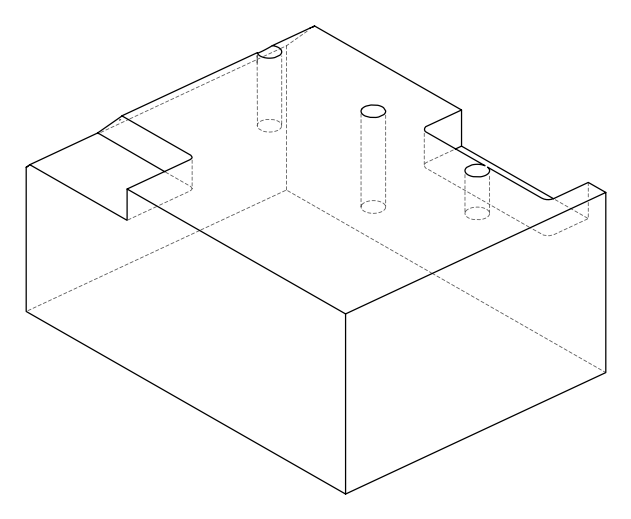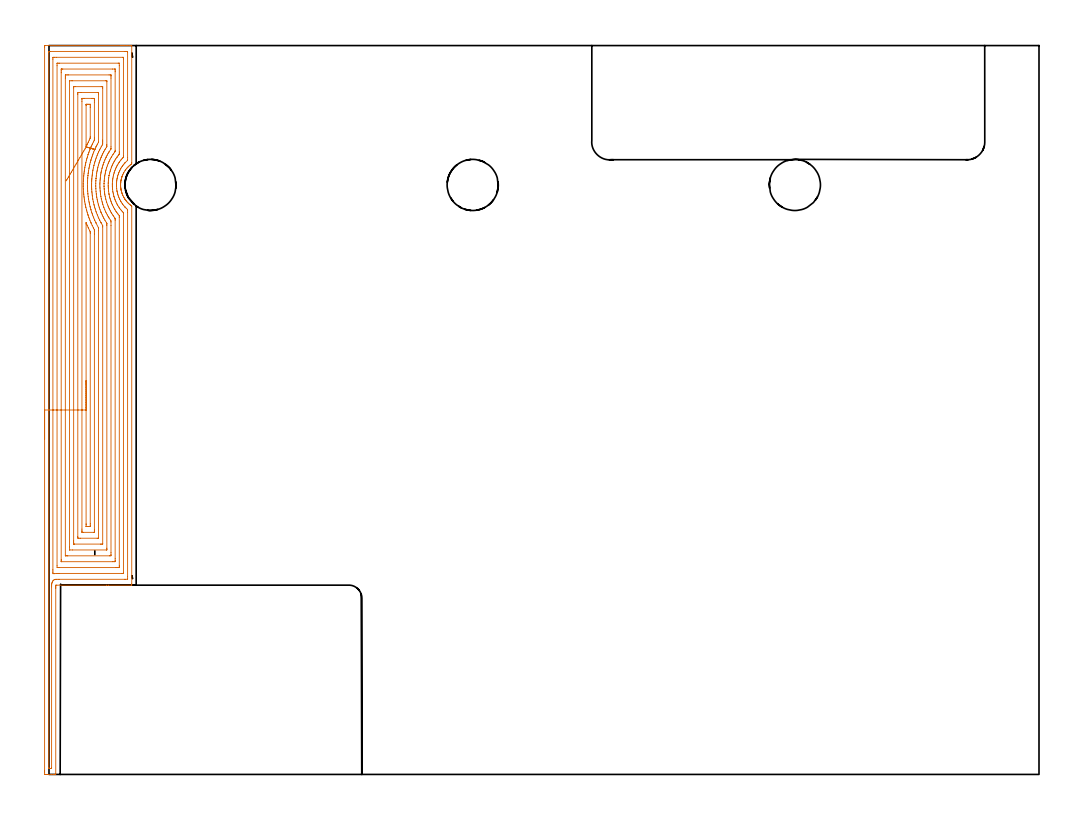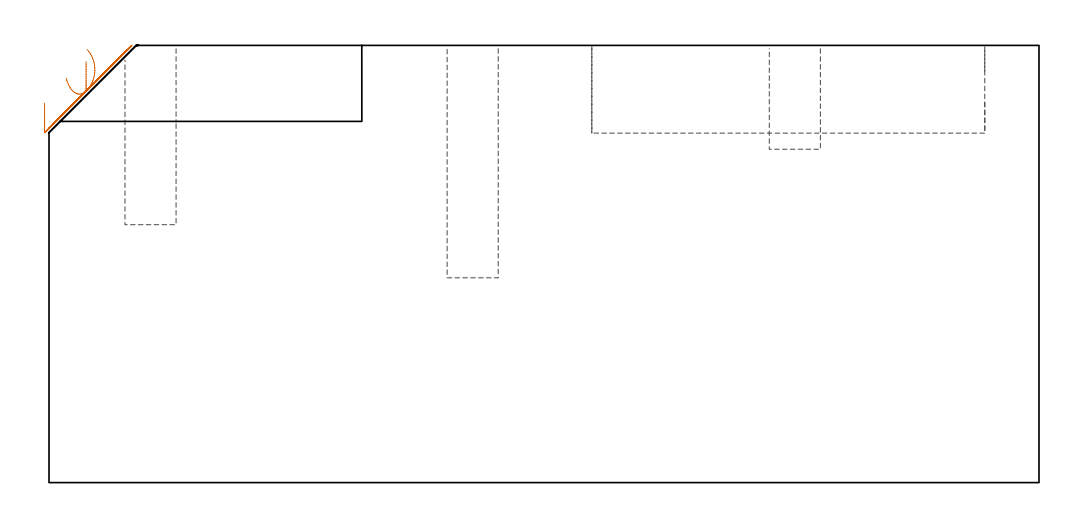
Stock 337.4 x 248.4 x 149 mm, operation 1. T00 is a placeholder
(PLAN: 6 operations, 3 tool changes, 94.3 min)
(1 AREA_MILL | FG_CHAMFER_SURFACE | UGT0205_001 | 17.66 min | 100979 mm3)
(2 MILL_CORNER_NOTCH_RECTANGULAR | CORNER_NOTCH_RECTANGULAR | NXT0201_009 | Follow Part, ap 2, ae 75% | 33.83 min | 158572 mm3)
(3 MILL_OPEN_POCKET | POCKET_OPEN | NXT0201_010 | Follow Part, ap 2.5, ae 75% | 40.79 min | 155314 mm3)
(4 MILL_BLIND_HOLE_FROM_SOLID_MATERIAL | STEP1POCKET | UGT0201_133 | Spiral | 0.69 min | 14481 mm3)
(5 MILL_BLIND_HOLE_FROM_SOLID_MATERIAL_1 | STEP1POCKET_1 | UGT0201_133 | Spiral | 0.88 min | 18817 mm3)
(6 MILL_BLIND_HOLE_FROM_SOLID_MATERIAL_2 | STEP1POCKET_2 | UGT0201_133 | Spiral | 0.42 min | 8408 mm3)
(TOOL UGT0205_001 | Chamfer Mill 20 x 3 x 45 deg. | D20 FL50 Z2)
(TOOL NXT0201_009 | ENDMILL 8mm [2P460-0800-NA 1630] | D8 FL26 Z6)
(TOOL NXT0201_010 | ENDMILL 10mm [2P460-1000-NA 1630] | D10 FL30 Z6)
(TOOL UGT0201_133 | Carbide End Mill 15.0 | D15 FL30 Z4)
(OP 1 AREA_MILL)
G17 G21 G94 G90
T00 M6
G54
G17 G0 G90 X-1.5 Y114.2 S1061 M3
G43 Z159. H0
Z129.3
G94 G1 Y114.238 Z128.428 F250.
Y114.352 Z127.564
Y114.541 Z126.712
Y114.803 Z125.88
Y115.137 Z125.074
Y115.54 Z124.3
Y116.009 Z123.564
Y116.54 Z122.872
Y117.129 Z122.229
Y117.772 Z121.64
Y118.464 Z121.108
Y119.2 Z120.64
Y119.974 Z120.237
Y120.78 Z119.903
Y121.612 Z119.641
Y122.464 Z119.452
Y123.328 Z119.338
Y124.2 Z119.3
Y247.796
X-1.497 Y248.101 Z119.302
X-1.492 Y248.39 Z119.306
X-1.198 Y248.4 Z119.599
X24.333 Z145.128
X24.937 Z145.731
X25.512 Z146.309
X25.828 Z146.624
X26.403 Z147.199
X26.719 Z147.515
X27.352 Z148.151
X27.782 Z148.581
X28.151 Y248.393 Z148.943
X28.205 Y248.39 Z148.995
X28.2 Y248.246 Z149.
Y208.531
X28.193 Y208.087 Z148.992
X28.126 Y208.035 Z148.926
X28.056 Y207.983 Z148.855
X27.845 Y207.826 Z148.644
X27.648 Y207.672 Z148.448
X27.527 Y207.577 Z148.327
X27.282 Y207.361 Z148.081
X27.017 Y207.105 Z147.815
X26.939 Y207.03 Z147.737
X26.719 Y206.802 Z147.518
X26.608 Y206.685 Z147.407
X26.393 Y206.435 Z147.193
X26.149 Y206.119 Z146.946
X25.915 Y205.793 Z146.715
X25.506 Y205.136 Z146.305
X25.412 Y204.961 Z146.209
X25.38 Y204.902 Z146.178
X25.17 Y204.458 Z145.968
X25.126 Y204.353 Z145.925
X25.01 Y204.069 Z145.804
X24.984 Y204.01 Z145.78
X24.937 Y203.878 Z145.736
X24.898 Y203.768 Z145.698
X24.849 Y203.622 Z145.645
X24.829 Y203.566 Z145.626
X24.729 Y203.237 Z145.529
X24.694 Y203.118 Z145.493
X24.618 Y202.822 Z145.417
X24.615 Y202.804 Z145.414
X24.603 Y202.73 Z145.399
X24.559 Y202.488 Z145.356
X24.524 Y202.284 Z145.317
X24.513 Y202.226 Z145.307
X24.463 Y201.851 Z145.258
X24.454 Y201.781 Z145.248
X24.446 Y201.659 Z145.236
X24.418 Y201.335 Z145.215
X24.402 Y200.889 Z145.199
X24.419 Y200.443 Z145.217
X24.454 Y199.997 Z145.254
X24.459 Y199.959 Z145.258
X24.505 Y199.607 Z145.301
X24.511 Y199.551 Z145.309
X24.512 Y199.543 Z145.31
X24.56 Y199.263 Z145.358
X24.581 Y199.16 Z145.378
X24.604 Y199.046 Z145.403
X24.618 Y198.977 Z145.417
X24.701 Y198.659 Z145.499
X24.788 Y198.367 Z145.587
X24.837 Y198.212 Z145.632
X24.87 Y198.119 Z145.663
X24.911 Y197.997 Z145.709
X24.992 Y197.768 Z145.789
X25.134 Y197.427 Z145.934
X25.179 Y197.319 Z145.979
X25.391 Y196.876 Z146.19
X25.506 Y196.662 Z146.305
X25.569 Y196.556 Z146.369
X25.712 Y196.32 Z146.51
X25.828 Y196.141 Z146.624
X25.894 Y196.037 Z146.692
X25.928 Y195.984 Z146.726
X26.156 Y195.67 Z146.954
X26.348 Y195.424 Z147.148
X26.394 Y195.365 Z147.193
X26.629 Y195.093 Z147.426
X26.95 Y194.759 Z147.746
X27.283 Y194.44 Z148.08
X27.556 Y194.201 Z148.354
X27.611 Y194.158 Z148.408
X27.859 Y193.963 Z148.658
X28.2 Y193.71 Z149.
Y64.856
X28.194 Y64.51 Z148.992
X28.085 Y64.5 Z148.883
X20.301 Z141.101
X19.589 Z140.383
X2.654 Z123.449
X2.477 Z123.277
X2.3 Z123.1
Y64.147
X2.301 Y63.964 Z123.098
X2.31 Y63.761 Z123.088
Y63.518
X2.3 Y63.503 Z123.1
Y0.158
X2.297 Y0.01 Z123.088
X2.269 Y0.007 Z123.06
X1.919 Y0. Z122.718
X1.504 Z122.304
X0.872 Z121.667
X-0.336 Z120.461
X-0.911 Y0.001 Z119.883
X-1.13 Y0.002 Z119.665
X-1.49 Y0.007 Z119.305
X-1.492 Y0.022 Z119.303
X-1.499 Y0.605 Z119.301
X-1.5 Y1.195 Z119.3
Y124.2
X-0.086 Z120.714
X-0.085 Y246.144 Z120.715
X-0.082 Y246.276 Z120.718
X-0.079 Y246.363 Z120.721
X-0.074 Y246.392 Z120.726
X-0.067 Y246.393 Z120.733
X-0.019 Y246.396 Z120.781
X0.483 Y246.4 Z121.283
X25.828 Z146.628
X26.332 Y246.399 Z147.132
X26.719 Y246.392 Z147.519
X26.768 Y246.39 Z147.568
X26.779 Y246.209 Z147.579
X26.784 Y246.077 Z147.584
X26.785 Y246.011 Z147.585
X26.786 Y210.249 Z147.586
X26.784 Y209.423 Z147.584
X26.783 Y209.36 Z147.583
X26.779 Y209.296 Z147.579
X26.719 Y209.233 Z147.519
X25.997 Y208.531 Z146.797
X25.914 Y208.444 Z146.714
X25.828 Y208.35 Z146.628
X25.497 Y207.969 Z146.297
X25.234 Y207.638 Z146.034
X25.108 Y207.467 Z145.908
X24.937 Y207.225 Z145.737
X24.748 Y206.935 Z145.548
X24.628 Y206.746 Z145.428
X24.408 Y206.382 Z145.208
X24.129 Y205.853 Z144.929
X24.113 Y205.82 Z144.913
X24.046 Y205.673 Z144.846
X23.834 Y205.173 Z144.634
X23.746 Y204.961 Z144.546
X23.592 Y204.523 Z144.392
X23.446 Y204.069 Z144.246
X23.408 Y203.942 Z144.208
X23.38 Y203.842 Z144.18
X23.306 Y203.546 Z144.106
X23.224 Y203.176 Z144.024
X23.217 Y203.145 Z144.017
X23.154 Y202.796 Z143.954
X23.09 Y202.348 Z143.89
X23.083 Y202.284 Z143.883
X23.016 Y201.53 Z143.816
X23.009 Y201.391 Z143.809
X22.997 Y201.028 Z143.797
X23. Y200.654 Z143.8
X23.006 Y200.499 Z143.806
X23.06 Y199.701 Z143.86
X23.071 Y199.607 Z143.871
X23.154 Y198.974 Z143.954
X23.202 Y198.698 Z144.002
X23.206 Y198.68 Z144.006
X23.308 Y198.247 Z144.108
X23.395 Y197.902 Z144.195
X23.418 Y197.822 Z144.218
X23.536 Y197.44 Z144.336
X23.714 Y196.93 Z144.514
X23.807 Y196.69 Z144.607
X24.046 Y196.124 Z144.846
X24.08 Y196.048 Z144.88
X24.085 Y196.037 Z144.885
X24.122 Y195.961 Z144.922
X24.406 Y195.419 Z145.206
X24.57 Y195.145 Z145.37
X24.937 Y194.571 Z145.737
X25.066 Y194.382 Z145.866
X25.1 Y194.334 Z145.9
X25.161 Y194.252 Z145.961
X25.455 Y193.882 Z146.255
X25.828 Y193.445 Z146.628
X25.856 Y193.415 Z146.656
X25.908 Y193.36 Z146.708
X26.316 Y192.961 Z147.116
X26.719 Y192.574 Z147.519
X26.773 Y192.522 Z147.573
X26.779 Y192.468 Z147.579
X26.782 Y192.405 Z147.582
X26.786 Y191.575 Z147.586
Y191.509
Y67.467
X26.784 Y66.641 Z147.584
X26.783 Y66.578 Z147.583
X26.779 Y66.518 Z147.579
X26.719 Y66.51 Z147.519
X25.968 Y66.501 Z146.768
X25.828 Y66.5 Z146.628
X3.405 Z124.205
X2.654 Y66.494 Z123.454
X2.28 Y66.49 Z123.08
X2.107 Y66.471 Z122.907
X1.969 Y66.435 Z122.769
X1.763 Y66.34 Z122.563
X1.547 Y66.181 Z122.347
X1.439 Y66.074 Z122.239
X1.34 Y65.956 Z122.14
X1.204 Y65.749 Z122.004
X1.094 Y65.526 Z121.894
X0.994 Y65.241 Z121.794
X0.949 Y65.059 Z121.749
X0.913 Y64.856 Z121.713
X0.909 Y64.819 Z121.709
X0.893 Y64.403 Z121.693
X0.886 Y63.957 Z121.686
X0.885 Y2.376 Z121.685
X0.872 Y2.01 Z121.672
X0.366 Y2.004 Z121.166
X-0.019 Y2.008 Z120.781
X-0.068 Y2.01 Z120.732
X-0.079 Y2.191 Z120.721
X-0.084 Y2.323 Z120.716
X-0.085 Y2.389 Z120.715
X-0.086 Y124.2 Z120.714
X1.328 Z122.128
X1.329 Y243.768 Z122.129
X1.331 Y244.226 Z122.131
X1.333 Y244.334 Z122.133
X1.335 Y244.38 Z122.135
X1.416 Y244.39 Z122.216
X1.592 Y244.398 Z122.392
X1.763 Y244.399 Z122.563
X2.481 Y244.4 Z123.281
X25.111 Y244.399 Z145.911
X25.227 Y244.397 Z146.027
X25.319 Y244.391 Z146.119
X25.365 Y244.387 Z146.165
X25.366 Y244.37 Z146.166
X25.369 Y244.226 Z146.169
X25.371 Y243.791 Z146.171
Y210.773
X25.369 Y210.544 Z146.169
X25.367 Y210.43 Z146.167
X25.365 Y210.377 Z146.165
X25.321 Y210.315 Z146.121
X25.136 Y210.116 Z145.936
X24.937 Y209.9 Z145.737
X24.714 Y209.647 Z145.514
X24.524 Y209.423 Z145.324
X24.314 Y209.154 Z145.114
X24.046 Y208.797 Z144.846
X23.935 Y208.641 Z144.735
X23.861 Y208.531 Z144.661
X23.588 Y208.096 Z144.388
X23.306 Y207.638 Z144.106
X23.251 Y207.541 Z144.051
X23.154 Y207.357 Z143.954
X22.952 Y206.948 Z143.752
X22.857 Y206.746 Z143.657
X22.677 Y206.331 Z143.477
X22.48 Y205.853 Z143.28
X22.263 Y205.235 Z143.063
X22.197 Y205.027 Z142.997
X22.178 Y204.961 Z142.978
X22.003 Y204.329 Z142.803
X21.941 Y204.069 Z142.741
X21.845 Y203.595 Z142.645
X21.772 Y203.176 Z142.572
X21.721 Y202.827 Z142.521
X21.66 Y202.284 Z142.46
X21.635 Y202.02 Z142.435
X21.594 Y201.391 Z142.394
X21.586 Y201.177 Z142.386
X21.59 Y200.499 Z142.39
X21.601 Y200.269 Z142.401
X21.647 Y199.607 Z142.447
X21.675 Y199.303 Z142.475
X21.756 Y198.714 Z142.556
X21.829 Y198.257 Z142.629
X21.921 Y197.822 Z142.721
X22.103 Y197.09 Z142.903
X22.15 Y196.93 Z142.95
X22.263 Y196.563 Z143.063
X22.448 Y196.037 Z143.248
X22.559 Y195.741 Z143.359
X22.818 Y195.145 Z143.618
X23.154 Y194.447 Z143.954
X23.256 Y194.252 Z144.056
X23.379 Y194.027 Z144.179
X23.805 Y193.36 Z144.605
X24.046 Y193.006 Z144.846
X24.453 Y192.468 Z145.253
X24.673 Y192.204 Z145.473
X24.937 Y191.901 Z145.737
X25.241 Y191.575 Z146.041
X25.338 Y191.466 Z146.138
X25.365 Y191.434 Z146.165
X25.367 Y191.411 Z146.167
X25.369 Y191.357 Z146.169
X25.371 Y191.14 Z146.171
Y68.738
X25.369 Y68.622 Z146.169
X25.367 Y68.545 Z146.167
X25.364 Y68.51 Z146.164
X24.863 Y68.5 Z145.663
X3.472 Z124.272
X2.654 Y68.498 Z123.454
X2.585 Y68.496 Z123.385
X1.768 Y68.426 Z122.568
X1.764 Y68.425 Z122.564
X1.335 Y68.426 Z122.135
X1.331 Y68.858 Z122.131
X1.329 Y69.318 Z122.129
Y69.753
X1.328 Y124.2 Z122.128
X2.743 Z123.543
Y241.549
X2.749 Y242.347 Z123.549
X2.755 Y242.39 Z123.555
X2.802 Y242.393 Z123.602
X2.908 Y242.397 Z123.708
X3.121 Y242.399 Z123.921
X3.546 Y242.4 Z124.346
X23.598 Y242.399 Z144.398
X23.799 Y242.397 Z144.599
X23.899 Y242.393 Z144.699
X23.944 Y242.39 Z144.744
X23.95 Y242.36 Z144.75
X23.957 Y241.638 Z144.757
Y241.549
Y212.1
X23.956 Y211.698 Z144.756
X23.953 Y211.497 Z144.753
X23.95 Y211.398 Z144.75
X23.943 Y211.359 Z144.743
X23.922 Y211.331 Z144.722
X23.823 Y211.208 Z144.623
X23.523 Y210.838 Z144.323
X23.154 Y210.365 Z143.954
X23.133 Y210.337 Z143.933
X23.118 Y210.315 Z143.918
X22.774 Y209.804 Z143.574
X22.53 Y209.423 Z143.33
X22.263 Y208.986 Z143.063
X22.099 Y208.694 Z142.899
X22.012 Y208.531 Z142.812
X21.798 Y208.104 Z142.598
X21.582 Y207.638 Z142.382
X21.517 Y207.492 Z142.317
X21.372 Y207.151 Z142.172
X21.257 Y206.861 Z142.057
X21.214 Y206.746 Z142.014
X21.027 Y206.198 Z141.827
X20.915 Y205.853 Z141.715
X20.816 Y205.517 Z141.616
X20.661 Y204.961 Z141.461
X20.626 Y204.815 Z141.426
X20.48 Y204.155 Z141.28
X20.467 Y204.082 Z141.267
X20.464 Y204.069 Z141.264
X20.346 Y203.311 Z141.146
X20.328 Y203.176 Z141.128
X20.254 Y202.51 Z141.054
X20.233 Y202.284 Z141.033
X20.192 Y201.68 Z140.992
X20.178 Y201.391 Z140.978
X20.174 Y200.806 Z140.974
X20.176 Y200.499 Z140.976
X20.207 Y199.88 Z141.007
X20.226 Y199.607 Z141.026
X20.289 Y198.906 Z141.089
X20.314 Y198.714 Z141.114
X20.435 Y197.867 Z141.235
X20.443 Y197.822 Z141.243
X20.48 Y197.625 Z141.28
X20.642 Y196.93 Z141.442
X20.693 Y196.716 Z141.493
X20.797 Y196.332 Z141.597
X20.886 Y196.037 Z141.686
X21.077 Y195.44 Z141.877
X21.182 Y195.145 Z141.982
X21.372 Y194.655 Z142.172
X21.543 Y194.252 Z142.343
X21.68 Y193.943 Z142.48
X21.971 Y193.36 Z142.771
X22.263 Y192.81 Z143.063
X22.472 Y192.468 Z143.272
X22.822 Y191.908 Z143.622
X23.054 Y191.575 Z143.854
X23.154 Y191.439 Z143.954
X23.482 Y191.014 Z144.282
X23.95 Y190.427 Z144.75
X23.953 Y190.381 Z144.753
X23.955 Y190.281 Z144.755
X23.957 Y189.879 Z144.757
Y189.79
Y71.103
X23.953 Y70.701 Z144.753
X23.95 Y70.51 Z144.75
X23.753 Y70.504 Z144.553
X23.154 Y70.501 Z143.954
X22.865 Y70.5 Z143.665
X3.546 Y70.501 Z124.346
X3.255 Y70.502 Z124.055
X2.838 Y70.51 Z123.638
X2.75 Y70.525 Z123.55
X2.743 Y71.103 Z123.543
Y124.2
X4.157 Z124.957
Y239.152
X4.158 Y239.764 Z124.958
X4.161 Y240.38 Z124.961
X4.163 Y240.385 Z124.963
X4.176 Y240.395 Z124.976
X4.437 Y240.398 Z125.237
X4.693 Y240.4 Z125.493
X21.628 Z142.428
X22.263 Y240.398 Z143.063
X22.524 Y240.395 Z143.324
X22.537 Y240.385 Z143.337
X22.539 Y240.38 Z143.339
X22.542 Y239.764 Z143.342
X22.543 Y239.484 Z143.343
Y212.713
X22.54 Y212.406 Z143.34
X22.537 Y212.33 Z143.337
X22.535 Y212.296 Z143.335
X22.513 Y212.265 Z143.313
X22.395 Y212.1 Z143.195
X22.263 Y211.918 Z143.063
X21.969 Y211.502 Z142.769
X21.766 Y211.208 Z142.566
X21.372 Y210.595 Z142.172
X21.265 Y210.422 Z142.065
X21.203 Y210.315 Z142.003
X20.946 Y209.85 Z141.746
X20.723 Y209.423 Z141.523
X20.643 Y209.26 Z141.443
X20.48 Y208.919 Z141.28
X20.36 Y208.651 Z141.16
X20.307 Y208.531 Z141.107
X20.181 Y208.231 Z140.981
X19.949 Y207.638 Z140.749
X19.856 Y207.371 Z140.656
X19.642 Y206.746 Z140.442
X19.629 Y206.706 Z140.429
X19.589 Y206.575 Z140.389
X19.431 Y206.012 Z140.231
X19.389 Y205.853 Z140.189
X19.253 Y205.298 Z140.053
X19.182 Y204.961 Z139.982
X19.1 Y204.558 Z139.9
X19.018 Y204.069 Z139.818
X18.974 Y203.792 Z139.774
X18.895 Y203.176 Z139.695
X18.875 Y202.999 Z139.675
X18.809 Y202.284 Z139.609
X18.802 Y202.18 Z139.602
X18.76 Y201.391 Z139.56
X18.758 Y201.331 Z139.558
X18.757 Y200.499 Z139.557
X18.758 Y200.439 Z139.558
X18.802 Y199.607 Z139.602
X18.809 Y199.495 Z139.609
X18.881 Y198.714 Z139.681
X18.903 Y198.509 Z139.703
X19.001 Y197.822 Z139.801
X19.056 Y197.463 Z139.856
X19.159 Y196.93 Z139.959
X19.292 Y196.334 Z140.092
X19.368 Y196.037 Z140.168
X19.589 Y195.22 Z140.389
X19.613 Y195.145 Z140.413
X19.624 Y195.11 Z140.424
X19.917 Y194.252 Z140.717
X20.119 Y193.721 Z140.919
X20.274 Y193.36 Z141.074
X20.48 Y192.892 Z141.28
X20.684 Y192.468 Z141.484
X20.885 Y192.063 Z141.685
X21.151 Y191.575 Z141.951
X21.372 Y191.211 Z142.172
X21.707 Y190.683 Z142.507
X21.929 Y190.35 Z142.729
X22.263 Y189.878 Z143.063
X22.327 Y189.79 Z143.127
X22.512 Y189.541 Z143.312
X22.536 Y189.469 Z143.336
X22.539 Y189.433 Z143.339
X22.541 Y189.357 Z143.341
X22.543 Y189.204 Z143.343
Y188.898
Y73.5
X22.541 Y72.888 Z143.341
X22.539 Y72.612 Z143.339
X22.536 Y72.523 Z143.336
X22.456 Y72.51 Z143.256
X22.263 Y72.506 Z143.063
X21.758 Y72.501 Z142.558
X4.308 Z125.108
X4.205 Y72.504 Z125.005
X4.173 Y72.508 Z124.973
X4.164 Y72.512 Z124.964
X4.162 Y72.528 Z124.962
X4.159 Y72.607 Z124.959
X4.157 Y72.888 Z124.957
Y73.168
Y124.2
X5.571 Z126.371
Y237.33
X5.574 Y237.979 Z126.374
X5.576 Y238.304 Z126.376
X5.578 Y238.376 Z126.378
X5.66 Y238.39 Z126.46
X5.803 Y238.397 Z126.603
X6.22 Y238.399 Z127.02
X6.691 Y238.4 Z127.491
X20.48 Z141.28
X20.953 Y238.398 Z141.753
X21.092 Y238.392 Z141.892
X21.121 Y238.39 Z141.921
X21.123 Y238.341 Z141.923
X21.127 Y238.225 Z141.927
X21.128 Y237.979 Z141.928
X21.129 Y237.33 Z141.929
X21.128 Y213.885 Z141.928
X21.124 Y213.241 Z141.924
X21.122 Y213.178 Z141.922
X21.103 Y213.13 Z141.903
X20.446 Y212.135 Z141.246
X20.424 Y212.1 Z141.224
X20.11 Y211.579 Z140.91
X19.899 Y211.208 Z140.699
X19.79 Y211.007 Z140.59
X19.589 Y210.624 Z140.389
X19.487 Y210.418 Z140.287
X19.438 Y210.315 Z140.238
X19.208 Y209.805 Z140.008
X19.04 Y209.423 Z139.84
X18.939 Y209.181 Z139.739
X18.698 Y208.589 Z139.498
X18.682 Y208.546 Z139.482
X18.676 Y208.531 Z139.476
X18.459 Y207.877 Z139.259
X18.382 Y207.638 Z139.182
X18.248 Y207.196 Z139.048
X18.118 Y206.746 Z138.918
X18.052 Y206.5 Z138.852
X17.89 Y205.853 Z138.69
X17.874 Y205.786 Z138.674
X17.807 Y205.469 Z138.607
X17.724 Y205.044 Z138.524
X17.71 Y204.961 Z138.51
X17.601 Y204.275 Z138.401
X17.572 Y204.069 Z138.372
X17.499 Y203.484 Z138.299
X17.467 Y203.176 Z138.267
X17.422 Y202.669 Z138.222
X17.393 Y202.284 Z138.193
X17.368 Y201.83 Z138.168
X17.349 Y201.391 Z138.149
X17.346 Y200.96 Z138.146
X17.347 Y200.499 Z138.147
X17.364 Y200.05 Z138.164
X17.387 Y199.607 Z138.187
X17.422 Y199.099 Z138.222
X17.456 Y198.714 Z138.256
X17.517 Y198.112 Z138.317
X17.557 Y197.822 Z138.357
X17.666 Y197.07 Z138.466
X17.691 Y196.93 Z138.491
X17.807 Y196.318 Z138.607
X17.87 Y196.037 Z138.67
X17.889 Y195.954 Z138.689
X18.097 Y195.145 Z138.897
X18.205 Y194.746 Z139.005
X18.354 Y194.252 Z139.154
X18.617 Y193.441 Z139.417
X18.646 Y193.36 Z139.446
X18.698 Y193.222 Z139.498
X19.005 Y192.468 Z139.805
X19.235 Y191.93 Z140.035
X19.403 Y191.575 Z140.203
X19.589 Y191.195 Z140.389
X19.856 Y190.683 Z140.656
X20.184 Y190.087 Z140.984
X20.367 Y189.79 Z141.167
X20.48 Y189.613 Z141.28
X20.95 Y188.898 Z141.75
X21.112 Y188.654 Z141.912
X21.122 Y188.572 Z141.922
X21.126 Y188.251 Z141.926
X21.129 Y187.113 Z141.929
Y75.565
X21.127 Y74.917 Z141.927
X21.125 Y74.673 Z141.925
X21.122 Y74.52 Z141.922
X20.825 Y74.507 Z141.625
X20.651 Y74.501 Z141.451
X6.392 Y74.5 Z127.192
X6.22 Z127.02
X6.047 Y74.501 Z126.847
X5.703 Y74.506 Z126.503
X5.605 Y74.51 Z126.405
X5.577 Y74.516 Z126.377
X5.576 Y74.524 Z126.376
X5.573 Y74.58 Z126.373
X5.572 Y74.673 Z126.372
X5.571 Y124.2 Z126.371
X6.985 Z127.785
X6.986 Y236.195 Z127.786
X6.987 Y236.319 Z127.787
X6.989 Y236.361 Z127.789
X6.992 Y236.387 Z127.792
X7.009 Y236.39 Z127.809
X7.111 Y236.393 Z127.911
X7.797 Y236.4 Z128.597
X8.002 Z128.802
X19.384 Z140.184
X19.589 Y236.397 Z140.389
X19.657 Y236.394 Z140.457
X19.705 Y236.39 Z140.505
X19.709 Y236.32 Z140.509
X19.712 Y236.195 Z140.512
X19.714 Y236.069 Z140.514
Y214.652
X19.712 Y214.268 Z140.512
X19.71 Y214.077 Z140.51
X19.708 Y213.984 Z140.508
X19.655 Y213.885 Z140.455
X19.631 Y213.843 Z140.431
X19.589 Y213.776 Z140.389
X19.288 Y213.294 Z140.088
X19.102 Y212.992 Z139.902
X18.953 Y212.737 Z139.753
X18.698 Y212.287 Z139.498
X18.632 Y212.166 Z139.432
X18.599 Y212.1 Z139.399
X18.335 Y211.571 Z139.135
X18.163 Y211.208 Z138.963
X18.051 Y210.963 Z138.851
X17.807 Y210.413 Z138.607
X17.777 Y210.344 Z138.577
X17.766 Y210.315 Z138.566
X17.526 Y209.704 Z138.326
X17.418 Y209.423 Z138.218
X17.289 Y209.049 Z138.089
X17.113 Y208.531 Z137.913
X17.065 Y208.381 Z137.865
X16.915 Y207.894 Z137.715
X16.858 Y207.695 Z137.658
X16.843 Y207.638 Z137.643
X16.674 Y206.987 Z137.474
X16.615 Y206.746 Z137.415
X16.505 Y206.264 Z137.305
X16.42 Y205.853 Z137.22
X16.355 Y205.522 Z137.155
X16.26 Y204.961 Z137.06
X16.228 Y204.757 Z137.028
X16.132 Y204.069 Z136.932
X16.12 Y203.972 Z136.92
X16.035 Y203.176 Z136.835
X16.034 Y203.166 Z136.834
X16.024 Y203.057 Z136.824
X15.972 Y202.336 Z136.772
X15.969 Y202.284 Z136.769
X15.933 Y201.482 Z136.733
X15.931 Y201.391 Z136.731
X15.929 Y200.594 Z136.729
X15.931 Y200.499 Z136.731
X15.961 Y199.67 Z136.761
X15.964 Y199.607 Z136.764
X16.024 Y198.717 Z136.824
X16.115 Y197.822 Z136.915
X16.126 Y197.719 Z136.926
X16.242 Y196.93 Z137.042
X16.283 Y196.67 Z137.083
X16.401 Y196.037 Z137.201
X16.498 Y195.562 Z137.298
X16.597 Y195.145 Z137.397
X16.783 Y194.385 Z137.583
X16.819 Y194.252 Z137.619
X16.915 Y193.913 Z137.715
X17.086 Y193.36 Z137.886
X17.165 Y193.109 Z137.965
X17.386 Y192.468 Z138.186
X17.679 Y191.703 Z138.479
X17.731 Y191.575 Z138.531
X17.807 Y191.395 Z138.607
X18.127 Y190.683 Z138.927
X18.414 Y190.074 Z139.214
X18.56 Y189.79 Z139.36
X18.698 Y189.53 Z139.498
X19.053 Y188.898 Z139.853
X19.589 Y188.026 Z140.389
X19.602 Y188.006 Z140.402
X19.626 Y187.969 Z140.426
X19.708 Y187.828 Z140.508
X19.71 Y187.783 Z140.51
X19.712 Y187.688 Z140.512
X19.714 Y187.497 Z140.514
X19.715 Y187.113 Z140.515
Y77.098
X19.714 Y76.847 Z140.514
X19.711 Y76.68 Z140.511
X19.708 Y76.547 Z140.508
X19.702 Y76.509 Z140.502
X19.546 Y76.5 Z140.346
X7.96 Z128.76
X7.111 Y76.504 Z127.911
X7.061 Y76.508 Z127.861
X6.992 Y76.545 Z127.792
X6.99 Y76.578 Z127.79
X6.986 Y77.35 Z127.786
X6.985 Y77.475 Z127.785
Y124.2
X8.4 Z129.2
Y234.012
X8.401 Y234.177 Z129.201
X8.404 Y234.308 Z129.204
X8.406 Y234.387 Z129.206
X8.453 Y234.39 Z129.253
X8.903 Y234.4 Z129.703
X17.816 Z138.616
X18.244 Y234.392 Z139.044
X18.292 Y234.39 Z139.092
X18.295 Y234.357 Z139.095
X18.299 Y234.304 Z139.099
X18.3 Y234.253 Z139.1
Y233.915
Y216.164
X18.299 Y215.67 Z139.099
X18.297 Y215.178 Z139.097
X18.293 Y214.777 Z139.093
X18.118 Y214.465 Z138.918
X17.785 Y213.885 Z138.585
X17.483 Y213.317 Z138.283
X17.314 Y212.992 Z138.114
X17.181 Y212.726 Z137.981
X16.915 Y212.173 Z137.715
X16.892 Y212.123 Z137.692
X16.882 Y212.1 Z137.682
X16.624 Y211.499 Z137.424
X16.502 Y211.208 Z137.302
X16.365 Y210.866 Z137.165
X16.149 Y210.315 Z136.949
X16.116 Y210.223 Z136.916
X16.024 Y209.959 Z136.824
X15.89 Y209.557 Z136.69
X15.847 Y209.423 Z136.647
X15.679 Y208.876 Z136.479
X15.577 Y208.531 Z136.377
X15.48 Y208.182 Z136.28
X15.335 Y207.638 Z136.135
X15.295 Y207.476 Z136.095
X15.133 Y206.787 Z135.933
X15.125 Y206.753 Z135.925
X14.981 Y206.005 Z135.781
X14.954 Y205.853 Z135.754
X14.856 Y205.238 Z135.656
X14.815 Y204.961 Z135.615
X14.748 Y204.453 Z135.548
X14.703 Y204.069 Z135.503
X14.66 Y203.65 Z135.46
X14.617 Y203.176 Z135.417
X14.59 Y202.827 Z135.39
X14.556 Y202.284 Z135.356
X14.541 Y201.984 Z135.341
X14.521 Y201.391 Z135.321
X14.518 Y201.115 Z135.318
X14.519 Y200.499 Z135.319
X14.526 Y200.214 Z135.326
X14.551 Y199.607 Z135.351
X14.569 Y199.279 Z135.369
X14.609 Y198.714 Z135.409
X14.641 Y198.314 Z135.441
X14.69 Y197.822 Z135.49
X14.745 Y197.318 Z135.545
X14.799 Y196.93 Z135.599
X14.896 Y196.274 Z135.696
X14.937 Y196.037 Z135.737
X15.097 Y195.18 Z135.897
X15.105 Y195.145 Z135.905
X15.133 Y195.011 Z135.933
X15.317 Y194.252 Z136.117
X15.378 Y194.007 Z136.178
X15.554 Y193.36 Z136.354
X15.725 Y192.767 Z136.525
X15.82 Y192.468 Z136.62
X16.024 Y191.842 Z136.824
X16.117 Y191.575 Z136.917
X16.169 Y191.429 Z136.969
X16.469 Y190.683 Z137.269
X16.791 Y189.914 Z137.591
X16.846 Y189.79 Z137.646
X16.915 Y189.64 Z137.715
X17.277 Y188.898 Z138.077
X17.658 Y188.154 Z138.458
X17.741 Y188.006 Z138.541
X17.807 Y187.891 Z138.607
X18.263 Y187.113 Z139.063
X18.294 Y187.048 Z139.094
X18.296 Y186.989 Z139.096
X18.298 Y186.866 Z139.098
X18.3 Y186.619 Z139.1
Y78.64
X18.299 Y78.569 Z139.099
X18.296 Y78.527 Z139.096
X18.294 Y78.511 Z139.094
X18.281 Y78.509 Z139.081
X18.123 Y78.504 Z138.923
X17.807 Y78.501 Z138.607
X17.549 Y78.5 Z138.349
X8.635 Y78.501 Z129.435
X8.496 Y78.505 Z129.296
X8.427 Y78.51 Z129.227
X8.406 Y78.517 Z129.206
X8.405 Y78.533 Z129.205
X8.401 Y78.735 Z129.201
X8.4 Y79.135 Z129.2
Y79.629
Y124.2
X9.814 Z130.614
Y231.733
X9.818 Y232.164 Z130.618
X9.821 Y232.371 Z130.621
X10.019 Y232.391 Z130.819
X10.676 Y232.398 Z131.476
X10.901 Y232.4 Z131.701
X16.771 Y232.399 Z137.571
X16.824 Y232.398 Z137.624
X16.861 Y232.394 Z137.661
X16.879 Y232.39 Z137.679
X16.88 Y232.374 Z137.68
X16.883 Y232.171 Z137.683
X16.886 Y231.762 Z137.686
Y215.67
X16.882 Y215.562 Z137.682
X16.879 Y215.51 Z137.679
X16.864 Y215.463 Z137.664
X16.488 Y214.777 Z137.288
X16.327 Y214.473 Z137.127
X16.024 Y213.893 Z136.824
X16.021 Y213.888 Z136.821
X15.741 Y213.276 Z136.541
X15.613 Y212.992 Z136.413
X15.468 Y212.657 Z136.268
X15.23 Y212.1 Z136.03
X15.202 Y212.031 Z136.002
X15.133 Y211.859 Z135.933
X14.952 Y211.388 Z135.752
X14.886 Y211.208 Z135.686
X14.721 Y210.728 Z135.521
X14.583 Y210.315 Z135.383
X14.5 Y210.057 Z135.3
X14.303 Y209.423 Z135.103
X14.289 Y209.376 Z135.089
X14.241 Y209.212 Z135.041
X14.097 Y208.675 Z134.897
X14.06 Y208.531 Z134.86
X13.921 Y207.959 Z134.721
X13.846 Y207.638 Z134.646
X13.758 Y207.23 Z134.558
X13.659 Y206.746 Z134.459
X13.61 Y206.486 Z134.41
X13.501 Y205.853 Z134.301
X13.48 Y205.723 Z134.28
X13.37 Y204.961 Z134.17
X13.368 Y204.943 Z134.168
X13.35 Y204.81 Z134.15
X13.277 Y204.142 Z134.077
X13.27 Y204.069 Z134.07
X13.203 Y203.323 Z134.003
X13.192 Y203.176 Z133.992
X13.147 Y202.487 Z133.947
X13.137 Y202.284 Z133.937
X13.111 Y201.63 Z133.911
X13.106 Y201.391 Z133.906
X13.102 Y200.747 Z133.902
X13.105 Y200.499 Z133.905
X13.123 Y199.834 Z133.923
X13.134 Y199.607 Z133.934
X13.173 Y198.892 Z133.973
X13.185 Y198.714 Z133.985
X13.248 Y197.924 Z134.048
X13.258 Y197.822 Z134.058
X13.35 Y196.935 Z134.15
X13.483 Y196.037 Z134.283
X13.508 Y195.879 Z134.308
X13.643 Y195.145 Z134.443
X13.713 Y194.781 Z134.513
X13.828 Y194.252 Z134.628
X13.973 Y193.629 Z134.773
X14.041 Y193.36 Z134.841
X14.241 Y192.595 Z135.041
X14.278 Y192.468 Z135.078
X14.294 Y192.415 Z135.094
X14.556 Y191.575 Z135.356
X14.706 Y191.11 Z135.506
X14.854 Y190.683 Z135.654
X15.133 Y189.949 Z135.933
X15.195 Y189.79 Z135.995
X15.237 Y189.686 Z136.037
X15.581 Y188.898 Z136.381
X15.955 Y188.075 Z136.755
X15.988 Y188.006 Z136.788
X16.024 Y187.933 Z136.824
X16.879 Y186.257 Z137.679
X16.881 Y186.221 Z137.681
X16.886 Y185.358 Z137.686
Y185.328
Y80.596
X16.885 Y80.542 Z137.685
X16.882 Y80.516 Z137.682
X16.881 Y80.511 Z137.681
X16.861 Y80.509 Z137.661
X16.441 Y80.501 Z137.241
X10.676 Y80.5 Z131.476
X10.202 Y80.502 Z131.002
X9.943 Y80.508 Z130.743
X9.821 Y80.512 Z130.621
X9.814 Y80.89 Z130.614
Y80.919
Y124.2
X11.228 Z132.028
Y229.395
X11.23 Y229.948 Z132.03
X11.233 Y230.283 Z132.033
X11.236 Y230.39 Z132.036
X11.342 Y230.393 Z132.142
X11.567 Y230.397 Z132.367
X12.007 Y230.4 Z132.807
X14.681 Z135.481
X15.133 Y230.398 Z135.933
X15.283 Y230.395 Z136.083
X15.403 Y230.39 Z136.203
X15.465 Y230.376 Z136.265
X15.467 Y230.287 Z136.267
X15.47 Y229.948 Z136.27
X15.472 Y229.608 Z136.272
Y229.055
Y217.115
X15.469 Y216.562 Z136.269
X15.467 Y216.286 Z136.267
X15.465 Y216.22 Z136.265
X15.422 Y216.12 Z136.222
X15.25 Y215.787 Z136.05
X15.133 Y215.563 Z135.933
X14.873 Y215.038 Z135.673
X14.746 Y214.777 Z135.546
X14.586 Y214.432 Z135.386
X14.337 Y213.885 Z135.137
X14.308 Y213.819 Z135.108
X14.241 Y213.665 Z135.041
X14.044 Y213.19 Z134.844
X13.964 Y212.992 Z134.764
X13.792 Y212.55 Z134.592
X13.621 Y212.1 Z134.421
X13.549 Y211.9 Z134.349
X13.35 Y211.322 Z134.15
X13.322 Y211.236 Z134.122
X13.312 Y211.208 Z134.112
X13.111 Y210.555 Z133.911
X13.039 Y210.315 Z133.839
X12.909 Y209.864 Z133.709
X12.788 Y209.423 Z133.588
X12.719 Y209.162 Z133.519
X12.561 Y208.531 Z133.361
X12.541 Y208.448 Z133.341
X12.459 Y208.086 Z133.259
X12.38 Y207.717 Z133.18
X12.364 Y207.638 Z133.164
X12.237 Y206.968 Z133.037
X12.198 Y206.746 Z132.998
X12.11 Y206.203 Z132.91
X12.058 Y205.853 Z132.858
X11.999 Y205.422 Z132.799
X11.941 Y204.961 Z132.741
X11.903 Y204.625 Z132.703
X11.846 Y204.069 Z132.646
X11.823 Y203.813 Z132.623
X11.772 Y203.176 Z132.572
X11.759 Y202.985 Z132.559
X11.719 Y202.284 Z132.519
X11.713 Y202.138 Z132.513
X11.689 Y201.391 Z132.489
X11.687 Y201.272 Z132.487
Y200.499
X11.689 Y200.377 Z132.489
X11.715 Y199.607 Z132.515
X11.721 Y199.452 Z132.521
X11.765 Y198.714 Z132.565
X11.779 Y198.503 Z132.579
X11.835 Y197.822 Z132.635
X11.861 Y197.528 Z132.661
X11.925 Y196.93 Z132.725
X11.973 Y196.524 Z132.773
X12.041 Y196.037 Z132.841
X12.124 Y195.48 Z132.924
X12.182 Y195.145 Z132.982
X12.319 Y194.392 Z133.119
X12.347 Y194.252 Z133.147
X12.459 Y193.716 Z133.259
X12.542 Y193.36 Z133.342
X12.568 Y193.25 Z133.368
X12.769 Y192.468 Z133.569
X12.879 Y192.046 Z133.679
X13.016 Y191.575 Z133.816
X13.251 Y190.782 Z134.051
X13.283 Y190.683 Z134.083
X13.35 Y190.481 Z134.15
X13.589 Y189.79 Z134.389
X13.73 Y189.41 Z134.53
X13.935 Y188.898 Z134.735
X14.241 Y188.148 Z135.041
X14.302 Y188.006 Z135.102
X14.348 Y187.899 Z135.148
X14.717 Y187.113 Z135.517
X15.133 Y186.262 Z135.933
X15.153 Y186.221 Z135.953
X15.175 Y186.179 Z135.975
X15.461 Y185.603 Z136.261
X15.466 Y185.328 Z136.266
X15.47 Y184.991 Z136.27
X15.472 Y184.436 Z136.272
Y184.096
Y83.257
X15.47 Y82.704 Z136.27
X15.467 Y82.535 Z136.267
X15.466 Y82.519 Z136.266
X15.456 Y82.51 Z136.256
X15.404 Y82.505 Z136.204
X15.335 Y82.501 Z136.135
X11.771 Y82.5 Z132.571
X11.567 Y82.502 Z132.367
X11.364 Y82.506 Z132.164
X11.235 Y82.51 Z132.035
X11.232 Y82.591 Z132.032
X11.23 Y82.704 Z132.03
X11.228 Y83.044 Z132.028
Y83.596
Y124.2
X12.642 Z133.442
X12.643 Y187.554 Z133.443
X12.644 Y187.82 Z133.444
X12.647 Y188.006 Z133.447
X12.649 Y188.013 Z133.449
X12.654 Y188.006 Z133.454
X13.038 Y187.113 Z133.838
X13.35 Y186.403 Z134.15
X13.433 Y186.221 Z134.233
X13.505 Y186.066 Z134.305
X13.865 Y185.328 Z134.665
X14.035 Y184.977 Z134.835
X14.051 Y184.927 Z134.851
X14.054 Y184.885 Z134.854
X14.056 Y184.797 Z134.856
X14.058 Y184.62 Z134.858
Y184.436
Y85.381
X14.056 Y84.675 Z134.856
X14.053 Y84.572 Z134.853
X14.051 Y84.518 Z134.851
X14.009 Y84.51 Z134.809
X13.79 Y84.506 Z134.59
X13.339 Y84.5 Z134.139
X12.907 Y84.505 Z133.707
X12.692 Y84.51 Z133.492
X12.649 Y84.514 Z133.449
X12.646 Y84.551 Z133.446
X12.645 Y84.613 Z133.445
X12.642 Y85.197 Z133.442
Y85.381
Y124.2
Y125.072 Z133.48
Y125.937 Z133.594
Y126.788 Z133.783
Y127.62 Z134.045
Y128.426 Z134.379
Y129.2 Z134.782
Y129.936 Z135.251
Y130.628 Z135.782
Y131.271 Z136.371
Y131.86 Z137.014
Y132.392 Z137.706
Y132.86 Z138.442
Y133.263 Z139.216
Y133.597 Z140.022
Y133.859 Z140.854
Y134.048 Z141.706
Y134.162 Z142.571
Y134.2 Z143.442
G0 Z159.
X12.985 Y213.782
Z147.62
G1 X13.534 Y213.614 Z146.964
X14.027 Y213.463 Z146.26
X14.459 Y213.331 Z145.514
X14.828 Y213.218 Z144.732
X15.13 Y213.126 Z143.918
X15.363 Y213.054 Z143.081
X15.525 Y213.005 Z142.225
X15.615 Y212.977 Z141.358
X15.633 Y212.971 Z140.486
X15.578 Y212.988 Z139.615
X15.451 Y213.027 Z138.753
X15.252 Y213.088 Z137.906
X14.983 Y213.17 Z137.08
X14.647 Y213.273 Z136.281
X14.245 Y213.396 Z135.517
X13.782 Y213.538 Z134.792
X13.259 Y213.698 Z134.112
X12.682 Y213.875 Z133.482
X12.649 Y213.885 Z133.449
X12.646 Y214.239 Z133.446
X12.643 Y214.593 Z133.443
Y227.979
X12.644 Y228.163 Z133.444
X12.647 Y228.34 Z133.447
X12.649 Y228.378 Z133.449
X12.664 Y228.39 Z133.464
X12.719 Y228.393 Z133.519
X12.877 Y228.397 Z133.677
X13.114 Y228.4 Z133.914
X13.35 Z134.15
X14.006 Y228.398 Z134.806
X14.038 Y228.394 Z134.838
X14.048 Y228.391 Z134.848
X14.052 Y228.353 Z134.852
X14.055 Y228.163 Z134.855
X14.058 Y227.455 Z134.858
Y227.271
Y217.454
X14.056 Y217.1 Z134.856
X14.053 Y216.923 Z134.853
X14.051 Y216.882 Z134.851
X14.039 Y216.851 Z134.839
X14.012 Y216.791 Z134.812
X13.718 Y216.193 Z134.518
X13.465 Y215.67 Z134.265
X13.428 Y215.591 Z134.228
X13.35 Y215.42 Z134.15
X13.152 Y214.975 Z133.952
X13.066 Y214.777 Z133.866
X12.688 Y213.885 Z133.488
X12.682 Y213.875 Z133.482
X12.279 Y213.191 Z133.121
X11.861 Y212.482 Z132.831
X11.432 Y211.754 Z132.614
X10.995 Y211.012 Z132.471
X10.553 Y210.263 Z132.404
X10.11 Y209.511 Z132.413
X9.669 Y208.763 Z132.498
X9.234 Y208.025 Z132.658
X8.807 Y207.301 Z132.892
X8.393 Y206.597 Z133.199
X7.993 Y205.919 Z133.576
X7.612 Y205.272 Z134.019
X7.252 Y204.661 Z134.527
X6.915 Y204.09 Z135.095
X6.605 Y203.564 Z135.718
X6.324 Y203.087 Z136.392
X6.074 Y202.662 Z137.111
X5.856 Y202.293 Z137.871
G0 Z159.
M5
M2
